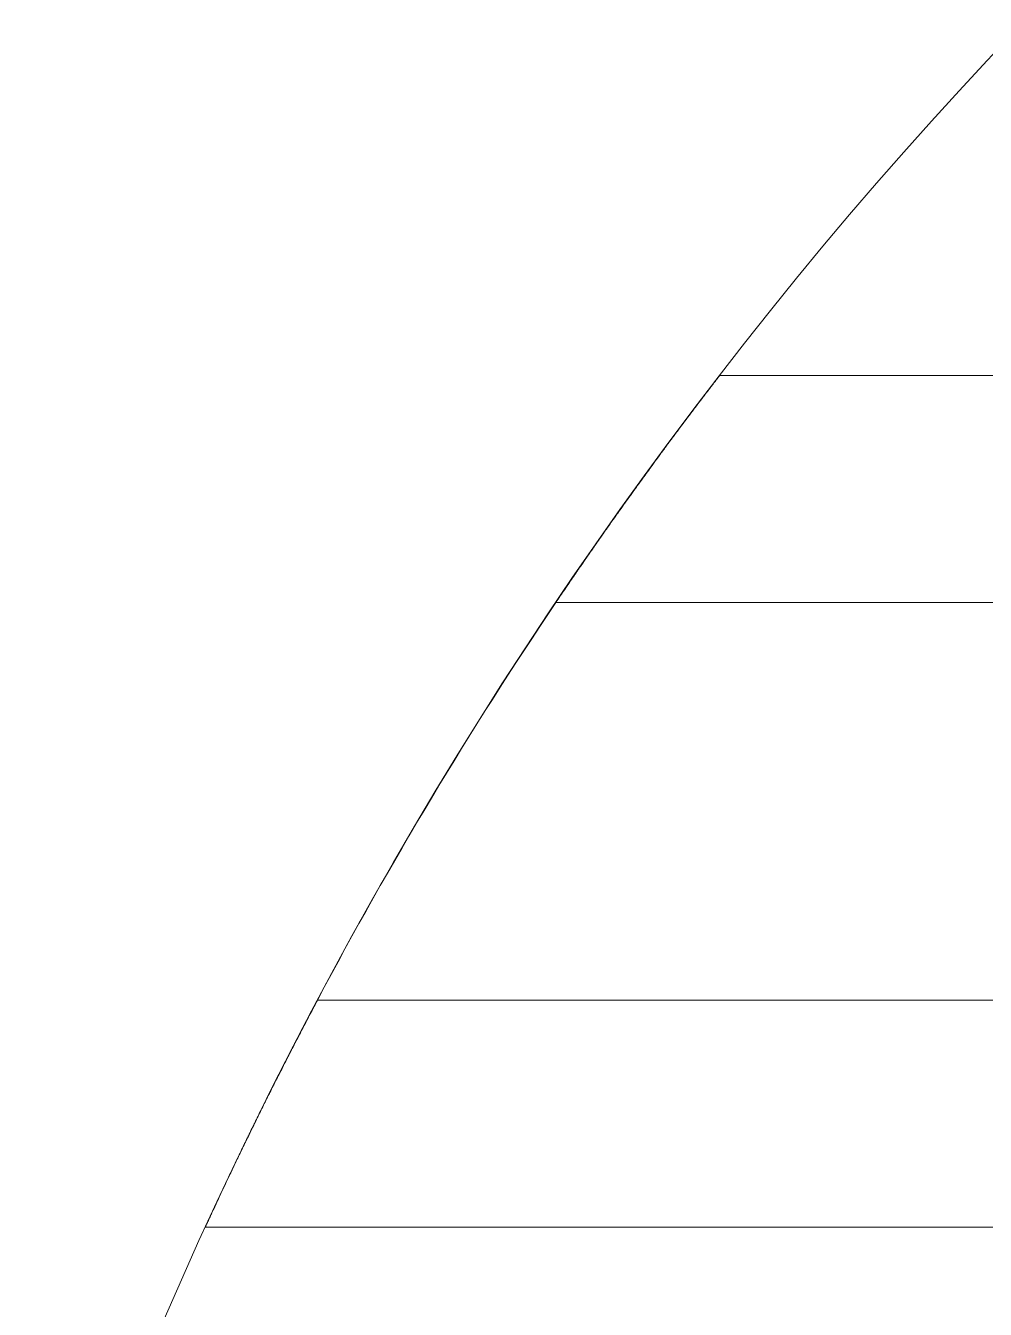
# Model space of a CAD drawing. Header units: millimetres. Extents: x 2680 to 2954, y 1171 to 1387.
# Drawn here: x 2905.86 to 2911.49, y 1288.74 to 1296.28 of the extents above; entities that cross this region are included whole.
import ezdxf

# ---------------------------------------------------------------- set-up
doc = ezdxf.new("R2010")
doc.units = ezdxf.units.MM

msp = doc.modelspace()

# ---------------------------------------------------------------- linework, layer by layer
at = {"color": 7, "linetype": 'Continuous', "lineweight": 15, "extrusion": (-0.253745, -3.38569e-15, 0.967271)}
for p, q in [((2909.9331, 1294.2249, 61.3669), (2915.9388, 1294.2249, 62.9423)), ((2908.9716, 1292.8916, 61.1146), (2914.9227, 1292.8916, 62.6758)), ((2907.573, 1290.5582, 60.7477), (2913.5501, 1290.5582, 62.3157)), ((2906.9145, 1289.2249, 60.575), (2912.9558, 1289.2249, 62.1598))]:
    msp.add_line(p, q, dxfattribs=at)
for start, end in [(108.92464, 251.07536), (108.92464, 251.07536), (235.1501, 241.28066), (235.1501, 241.28066), (235.1501, 241.28066), (235.1501, 241.28066), (235.1501, 241.28066), (235.1501, 241.28066), (235.1501, 241.28066), (235.1501, 241.28066), (235.1501, 241.28066), (235.1501, 241.28066), (235.1501, 241.28066), (235.1501, 241.28066), (235.1501, 241.28066), (235.1501, 241.28066)]:
    msp.add_arc((-1278.2249, 2850.3351, -679.0231), 25.6667, start, end, dxfattribs=at)
at = {"color": 7, "linetype": 'Continuous', "lineweight": 15}
for points, knots in [([(2909.9331, 1294.2249, 61.3669), (2909.9331, 1294.2249, 61.3669), (2909.933, 1294.2248, 61.3668), (2909.9306, 1294.2217, 61.3662), (2909.9229, 1294.2117, 61.3642), (2909.9105, 1294.1956, 61.3609), (2909.8937, 1294.1737, 61.3565), (2909.873, 1294.1467, 61.3511), (2909.8487, 1294.1149, 61.3447), (2909.8207, 1294.0782, 61.3374), (2909.7883, 1294.0353, 61.3289), (2909.7514, 1293.9864, 61.3192), (2909.7099, 1293.9311, 61.3083), (2909.6653, 1293.8713, 61.2966), (2909.615, 1293.8036, 61.2834), (2909.5594, 1293.7281, 61.2688), (2909.4979, 1293.6438, 61.2527), (2909.434, 1293.5555, 61.2359), (2909.3728, 1293.4701, 61.2199), (2909.3153, 1293.3893, 61.2048), (2909.262, 1293.3138, 61.1908), (2909.2079, 1293.2365, 61.1766), (2909.1531, 1293.1576, 61.1622), (2909.0977, 1293.0772, 61.1477), (2909.037, 1292.9885, 61.1318), (2908.9951, 1292.9264, 61.1208), (2908.9716, 1292.8916, 61.1146)], [0, 0, 0, 0, 0.006837, 0.044663, 0.082491, 0.121433, 0.160377, 0.198131, 0.235888, 0.274501, 0.313117, 0.355982, 0.398851, 0.44258, 0.486313, 0.537952, 0.589595, 0.642278, 0.694963, 0.736293, 0.777651, 0.818983, 0.861272, 0.903588, 0.945878, 1, 1, 1, 1]), ([(2908.9716, 1292.8916, 61.1146), (2908.989, 1292.9174, 61.1192), (2909.0239, 1292.9691, 61.1284), (2909.0766, 1293.0465, 61.1422), (2909.1296, 1293.1235, 61.1561), (2909.1851, 1293.2038, 61.1706), (2909.243, 1293.2867, 61.1858), (2909.3029, 1293.3719, 61.2016), (2909.3628, 1293.4561, 61.2173), (2909.4223, 1293.5392, 61.2329), (2909.4811, 1293.6206, 61.2483), (2909.5332, 1293.6922, 61.262), (2909.5789, 1293.7546, 61.274), (2909.6185, 1293.8083, 61.2843), (2909.6571, 1293.8603, 61.2945), (2909.6944, 1293.9104, 61.3042), (2909.7302, 1293.9582, 61.3136), (2909.766, 1294.0059, 61.323), (2909.8011, 1294.0523, 61.3322), (2909.831, 1294.0917, 61.3401), (2909.8546, 1294.1227, 61.3463), (2909.8731, 1294.1468, 61.3511), (2909.8915, 1294.1708, 61.3559), (2909.9084, 1294.1929, 61.3604), (2909.9209, 1294.2091, 61.3637), (2909.9283, 1294.2187, 61.3656), (2909.9323, 1294.2239, 61.3667), (2909.9328, 1294.2246, 61.3668), (2909.9331, 1294.2249, 61.3669)], [0, 0, 0, 0, 0.0401309, 0.0802623, 0.1207625, 0.1612629, 0.2076408, 0.2540545, 0.3004297, 0.3482689, 0.3961517, 0.4439847, 0.4791618, 0.5143586, 0.5495327, 0.58563, 0.621756, 0.6578481, 0.7007392, 0.7436268, 0.7729887, 0.8023749, 0.8317346, 0.8730798, 0.9144235, 0.9429397, 0.9714842, 1, 1, 1, 1]), ([(2909.9331, 1294.2249, 61.3669), (2909.9331, 1294.2249, 61.3669), (2909.933, 1294.2248, 61.3668), (2909.9306, 1294.2217, 61.3662), (2909.9229, 1294.2117, 61.3642), (2909.9105, 1294.1956, 61.3609), (2909.8937, 1294.1737, 61.3565), (2909.873, 1294.1467, 61.3511), (2909.8487, 1294.1149, 61.3447), (2909.8207, 1294.0782, 61.3374), (2909.7883, 1294.0353, 61.3289), (2909.7514, 1293.9864, 61.3192), (2909.7099, 1293.9311, 61.3083), (2909.6653, 1293.8713, 61.2966), (2909.615, 1293.8037, 61.2834), (2909.5594, 1293.7281, 61.2688), (2909.4979, 1293.6438, 61.2527), (2909.434, 1293.5555, 61.2359), (2909.3728, 1293.4701, 61.2199), (2909.3153, 1293.3893, 61.2048), (2909.262, 1293.3138, 61.1908), (2909.2079, 1293.2365, 61.1766), (2909.1531, 1293.1576, 61.1622), (2909.0977, 1293.0772, 61.1477), (2909.037, 1292.9885, 61.1318), (2908.9951, 1292.9264, 61.1208), (2908.9716, 1292.8916, 61.1146)], [0, 0, 0, 0, 0.006838, 0.044663, 0.082489, 0.121431, 0.160378, 0.198131, 0.235887, 0.274501, 0.313116, 0.355982, 0.398851, 0.442579, 0.486313, 0.537951, 0.589596, 0.642278, 0.694963, 0.736293, 0.777651, 0.818983, 0.861272, 0.903588, 0.945878, 1, 1, 1, 1]), ([(2908.9716, 1292.8916, 61.1146), (2908.989, 1292.9174, 61.1192), (2909.0239, 1292.9691, 61.1284), (2909.0766, 1293.0465, 61.1422), (2909.1296, 1293.1235, 61.1561), (2909.1851, 1293.2038, 61.1706), (2909.243, 1293.2867, 61.1858), (2909.3029, 1293.3719, 61.2016), (2909.3628, 1293.4561, 61.2173), (2909.4223, 1293.5392, 61.2329), (2909.4811, 1293.6206, 61.2483), (2909.5332, 1293.6922, 61.262), (2909.5789, 1293.7546, 61.274), (2909.6185, 1293.8083, 61.2843), (2909.6571, 1293.8603, 61.2945), (2909.6944, 1293.9104, 61.3042), (2909.7302, 1293.9582, 61.3136), (2909.766, 1294.0059, 61.323), (2909.8011, 1294.0523, 61.3322), (2909.831, 1294.0917, 61.3401), (2909.8546, 1294.1227, 61.3463), (2909.8731, 1294.1468, 61.3511), (2909.8915, 1294.1708, 61.3559), (2909.9084, 1294.1929, 61.3604), (2909.9209, 1294.2091, 61.3637), (2909.9283, 1294.2187, 61.3656), (2909.9323, 1294.2239, 61.3667), (2909.9328, 1294.2246, 61.3668), (2909.9331, 1294.2249, 61.3669)], [0, 0, 0, 0, 0.040131, 0.080262, 0.120762, 0.161263, 0.207641, 0.254055, 0.30043, 0.348269, 0.396152, 0.443985, 0.479162, 0.514359, 0.549533, 0.585631, 0.621756, 0.657848, 0.70074, 0.743627, 0.77299, 0.802376, 0.831735, 0.873081, 0.914423, 0.94294, 0.971484, 1, 1, 1, 1]), ([(2909.9331, 1294.2249, 61.3669), (2909.9331, 1294.2249, 61.3669), (2909.933, 1294.2248, 61.3668), (2909.9306, 1294.2217, 61.3662), (2909.9229, 1294.2117, 61.3642), (2909.9105, 1294.1956, 61.3609), (2909.8937, 1294.1737, 61.3565), (2909.873, 1294.1467, 61.3511), (2909.8487, 1294.1149, 61.3447), (2909.8207, 1294.0782, 61.3374), (2909.7883, 1294.0353, 61.3289), (2909.7514, 1293.9864, 61.3192), (2909.7099, 1293.9311, 61.3083), (2909.6653, 1293.8713, 61.2966), (2909.615, 1293.8036, 61.2834), (2909.5594, 1293.7281, 61.2688), (2909.4979, 1293.6438, 61.2527), (2909.434, 1293.5555, 61.2359), (2909.3728, 1293.4701, 61.2199), (2909.3153, 1293.3893, 61.2048), (2909.262, 1293.3138, 61.1908), (2909.2079, 1293.2365, 61.1766), (2909.1531, 1293.1576, 61.1622), (2909.0977, 1293.0772, 61.1477), (2909.037, 1292.9885, 61.1318), (2908.9951, 1292.9264, 61.1208), (2908.9716, 1292.8916, 61.1146)], [0, 0, 0, 0, 0.006837, 0.044663, 0.082491, 0.121433, 0.160377, 0.198131, 0.235888, 0.274501, 0.313116, 0.355982, 0.398851, 0.44258, 0.486313, 0.537952, 0.589595, 0.642278, 0.694962, 0.736293, 0.777651, 0.818983, 0.861272, 0.903588, 0.945878, 1, 1, 1, 1]), ([(2908.9716, 1292.8916, 61.1146), (2908.989, 1292.9174, 61.1192), (2909.0239, 1292.9691, 61.1284), (2909.0766, 1293.0465, 61.1422), (2909.1296, 1293.1235, 61.1561), (2909.1851, 1293.2038, 61.1706), (2909.243, 1293.2867, 61.1858), (2909.3029, 1293.3719, 61.2016), (2909.3628, 1293.4561, 61.2173), (2909.4223, 1293.5392, 61.2329), (2909.4811, 1293.6206, 61.2483), (2909.5332, 1293.6922, 61.262), (2909.5789, 1293.7546, 61.274), (2909.6185, 1293.8083, 61.2843), (2909.6571, 1293.8603, 61.2945), (2909.6944, 1293.9104, 61.3042), (2909.7302, 1293.9582, 61.3136), (2909.766, 1294.0059, 61.323), (2909.8011, 1294.0523, 61.3322), (2909.831, 1294.0917, 61.3401), (2909.8546, 1294.1227, 61.3463), (2909.8731, 1294.1468, 61.3511), (2909.8915, 1294.1708, 61.3559), (2909.9084, 1294.1929, 61.3604), (2909.9209, 1294.2091, 61.3637), (2909.9283, 1294.2187, 61.3656), (2909.9323, 1294.2239, 61.3667), (2909.9328, 1294.2246, 61.3668), (2909.9331, 1294.2249, 61.3669)], [0, 0, 0, 0, 0.040131, 0.080262, 0.120762, 0.161263, 0.207641, 0.254055, 0.30043, 0.348269, 0.396152, 0.443985, 0.479162, 0.514359, 0.549533, 0.585631, 0.621756, 0.657848, 0.70074, 0.743627, 0.77299, 0.802376, 0.831735, 0.873081, 0.914423, 0.94294, 0.971484, 1, 1, 1, 1]), ([(2908.9716, 1292.8916, 61.1146), (2908.989, 1292.9174, 61.1192), (2909.0239, 1292.9691, 61.1284), (2909.0766, 1293.0465, 61.1422), (2909.1296, 1293.1235, 61.1561), (2909.1851, 1293.2038, 61.1706), (2909.243, 1293.2867, 61.1858), (2909.3029, 1293.3719, 61.2016), (2909.3628, 1293.4561, 61.2173), (2909.4223, 1293.5392, 61.2329), (2909.4811, 1293.6206, 61.2483), (2909.5332, 1293.6922, 61.262), (2909.5789, 1293.7546, 61.274), (2909.6185, 1293.8083, 61.2843), (2909.6571, 1293.8603, 61.2945), (2909.6944, 1293.9104, 61.3042), (2909.7302, 1293.9582, 61.3136), (2909.766, 1294.0059, 61.323), (2909.8011, 1294.0523, 61.3322), (2909.831, 1294.0917, 61.3401), (2909.8546, 1294.1227, 61.3463), (2909.8731, 1294.1468, 61.3511), (2909.8915, 1294.1708, 61.3559), (2909.9084, 1294.1929, 61.3604), (2909.9209, 1294.2091, 61.3637), (2909.9283, 1294.2187, 61.3656), (2909.9323, 1294.2239, 61.3667), (2909.9328, 1294.2246, 61.3668), (2909.9331, 1294.2249, 61.3669)], [0, 0, 0, 0, 0.040131, 0.080262, 0.120763, 0.161263, 0.207641, 0.254055, 0.30043, 0.348269, 0.396152, 0.443985, 0.479162, 0.514359, 0.549533, 0.585631, 0.621756, 0.657849, 0.70074, 0.743627, 0.77299, 0.802375, 0.831735, 0.873081, 0.914423, 0.94294, 0.971485, 1, 1, 1, 1]), ([(2909.9331, 1294.2249, 61.3669), (2909.9331, 1294.2249, 61.3669), (2909.933, 1294.2248, 61.3668), (2909.9306, 1294.2217, 61.3662), (2909.9229, 1294.2117, 61.3642), (2909.9105, 1294.1956, 61.3609), (2909.8937, 1294.1737, 61.3565), (2909.873, 1294.1467, 61.3511), (2909.8487, 1294.1149, 61.3447), (2909.8207, 1294.0782, 61.3374), (2909.7883, 1294.0353, 61.3289), (2909.7514, 1293.9864, 61.3192), (2909.7099, 1293.9311, 61.3083), (2909.6653, 1293.8713, 61.2966), (2909.615, 1293.8036, 61.2834), (2909.5594, 1293.7281, 61.2688), (2909.4979, 1293.6438, 61.2527), (2909.434, 1293.5555, 61.2359), (2909.3728, 1293.4701, 61.2199), (2909.3153, 1293.3893, 61.2048), (2909.262, 1293.3138, 61.1908), (2909.2079, 1293.2365, 61.1766), (2909.1531, 1293.1576, 61.1622), (2909.0977, 1293.0772, 61.1477), (2909.037, 1292.9885, 61.1318), (2908.9951, 1292.9264, 61.1208), (2908.9716, 1292.8916, 61.1146)], [0, 0, 0, 0, 0.006838, 0.044664, 0.082491, 0.121433, 0.160378, 0.198132, 0.235888, 0.274502, 0.313117, 0.355982, 0.398851, 0.44258, 0.486313, 0.537952, 0.589595, 0.642278, 0.694962, 0.736293, 0.777651, 0.818983, 0.861272, 0.903588, 0.945878, 1, 1, 1, 1]), ([(2909.9331, 1294.2249, 61.3669), (2909.9331, 1294.2249, 61.3669), (2909.933, 1294.2248, 61.3668), (2909.9306, 1294.2217, 61.3662), (2909.9229, 1294.2117, 61.3642), (2909.9105, 1294.1956, 61.3609), (2909.8937, 1294.1737, 61.3565), (2909.873, 1294.1467, 61.3511), (2909.8487, 1294.1149, 61.3447), (2909.8207, 1294.0782, 61.3374), (2909.7883, 1294.0353, 61.3289), (2909.7514, 1293.9864, 61.3192), (2909.7099, 1293.9311, 61.3083), (2909.6653, 1293.8713, 61.2966), (2909.615, 1293.8036, 61.2834), (2909.5594, 1293.7281, 61.2688), (2909.4979, 1293.6438, 61.2527), (2909.434, 1293.5555, 61.2359), (2909.3728, 1293.4701, 61.2199), (2909.3153, 1293.3893, 61.2048), (2909.262, 1293.3138, 61.1908), (2909.2079, 1293.2365, 61.1766), (2909.1531, 1293.1576, 61.1622), (2909.0977, 1293.0772, 61.1477), (2909.037, 1292.9885, 61.1318), (2908.9951, 1292.9264, 61.1208), (2908.9716, 1292.8916, 61.1146)], [0, 0, 0, 0, 0.006837, 0.044663, 0.082491, 0.121433, 0.160377, 0.198131, 0.235888, 0.274501, 0.313116, 0.355982, 0.398851, 0.44258, 0.486313, 0.537952, 0.589595, 0.642278, 0.694962, 0.736293, 0.777651, 0.818983, 0.861272, 0.903588, 0.945878, 1, 1, 1, 1]), ([(2908.9716, 1292.8916, 61.1146), (2908.989, 1292.9174, 61.1192), (2909.0239, 1292.9691, 61.1284), (2909.0766, 1293.0465, 61.1422), (2909.1296, 1293.1235, 61.1561), (2909.1851, 1293.2038, 61.1706), (2909.243, 1293.2867, 61.1858), (2909.3029, 1293.3719, 61.2016), (2909.3628, 1293.4561, 61.2173), (2909.4223, 1293.5392, 61.2329), (2909.4811, 1293.6206, 61.2483), (2909.5332, 1293.6922, 61.262), (2909.5789, 1293.7546, 61.274), (2909.6185, 1293.8083, 61.2843), (2909.6571, 1293.8603, 61.2945), (2909.6944, 1293.9104, 61.3042), (2909.7302, 1293.9582, 61.3136), (2909.766, 1294.0059, 61.323), (2909.8011, 1294.0523, 61.3322), (2909.831, 1294.0917, 61.3401), (2909.8546, 1294.1227, 61.3463), (2909.8731, 1294.1468, 61.3511), (2909.8915, 1294.1708, 61.3559), (2909.9084, 1294.1929, 61.3604), (2909.9209, 1294.2091, 61.3637), (2909.9283, 1294.2187, 61.3656), (2909.9323, 1294.2239, 61.3667), (2909.9328, 1294.2246, 61.3668), (2909.9331, 1294.2249, 61.3669)], [0, 0, 0, 0, 0.040131, 0.080262, 0.120762, 0.161263, 0.207641, 0.254055, 0.30043, 0.348269, 0.396152, 0.443985, 0.479162, 0.514359, 0.549533, 0.585631, 0.621756, 0.657848, 0.70074, 0.743627, 0.77299, 0.802376, 0.831735, 0.873081, 0.914423, 0.94294, 0.971484, 1, 1, 1, 1]), ([(2908.9716, 1292.8916, 61.1146), (2908.989, 1292.9174, 61.1192), (2909.0239, 1292.9691, 61.1284), (2909.0766, 1293.0465, 61.1422), (2909.1296, 1293.1235, 61.1561), (2909.1851, 1293.2038, 61.1706), (2909.243, 1293.2867, 61.1858), (2909.3029, 1293.3719, 61.2016), (2909.3628, 1293.4561, 61.2173), (2909.4223, 1293.5392, 61.2329), (2909.4811, 1293.6206, 61.2483), (2909.5332, 1293.6922, 61.262), (2909.5789, 1293.7546, 61.274), (2909.6185, 1293.8083, 61.2843), (2909.6571, 1293.8603, 61.2945), (2909.6944, 1293.9104, 61.3042), (2909.7302, 1293.9582, 61.3136), (2909.766, 1294.0059, 61.323), (2909.8011, 1294.0523, 61.3322), (2909.831, 1294.0917, 61.3401), (2909.8546, 1294.1227, 61.3463), (2909.8731, 1294.1468, 61.3511), (2909.8915, 1294.1708, 61.3559), (2909.9084, 1294.1929, 61.3604), (2909.9209, 1294.2091, 61.3637), (2909.9283, 1294.2187, 61.3656), (2909.9323, 1294.2239, 61.3667), (2909.9328, 1294.2246, 61.3668), (2909.9331, 1294.2249, 61.3669)], [0, 0, 0, 0, 0.0401309, 0.0802624, 0.1207628, 0.1612632, 0.2076412, 0.2540549, 0.3004302, 0.3482694, 0.3961523, 0.4439853, 0.4791624, 0.5143593, 0.5495326, 0.5856317, 0.6217568, 0.657849, 0.7007402, 0.7436267, 0.7729897, 0.8023772, 0.8317345, 0.873081, 0.9144234, 0.9429396, 0.9714856, 1, 1, 1, 1]), ([(2909.9331, 1294.2249, 61.3669), (2909.9331, 1294.2249, 61.3669), (2909.933, 1294.2248, 61.3668), (2909.9306, 1294.2217, 61.3662), (2909.9229, 1294.2117, 61.3642), (2909.9105, 1294.1956, 61.3609), (2909.8937, 1294.1737, 61.3565), (2909.873, 1294.1467, 61.3511), (2909.8487, 1294.1149, 61.3447), (2909.8207, 1294.0782, 61.3374), (2909.7883, 1294.0353, 61.3289), (2909.7514, 1293.9864, 61.3192), (2909.7099, 1293.9311, 61.3083), (2909.6653, 1293.8713, 61.2966), (2909.615, 1293.8036, 61.2834), (2909.5594, 1293.7281, 61.2688), (2909.4979, 1293.6438, 61.2527), (2909.434, 1293.5555, 61.2359), (2909.3728, 1293.4701, 61.2199), (2909.3153, 1293.3893, 61.2048), (2909.262, 1293.3138, 61.1908), (2909.2079, 1293.2365, 61.1766), (2909.1531, 1293.1576, 61.1622), (2909.0977, 1293.0772, 61.1477), (2909.037, 1292.9885, 61.1318), (2908.9951, 1292.9264, 61.1208), (2908.9716, 1292.8916, 61.1146)], [0, 0, 0, 0, 0.006837, 0.044663, 0.082491, 0.121433, 0.160377, 0.198131, 0.235888, 0.274501, 0.313116, 0.355982, 0.398851, 0.44258, 0.486313, 0.537952, 0.589595, 0.642278, 0.694962, 0.736293, 0.777651, 0.818983, 0.861272, 0.903588, 0.945878, 1, 1, 1, 1]), ([(2909.9331, 1294.2249, 61.3669), (2909.9331, 1294.2249, 61.3669), (2909.933, 1294.2248, 61.3668), (2909.9306, 1294.2217, 61.3662), (2909.9229, 1294.2117, 61.3642), (2909.9105, 1294.1956, 61.3609), (2909.8937, 1294.1737, 61.3565), (2909.873, 1294.1467, 61.3511), (2909.8487, 1294.1149, 61.3447), (2909.8207, 1294.0782, 61.3374), (2909.7883, 1294.0353, 61.3289), (2909.7514, 1293.9864, 61.3192), (2909.7099, 1293.9311, 61.3083), (2909.6653, 1293.8713, 61.2966), (2909.615, 1293.8036, 61.2834), (2909.5594, 1293.7281, 61.2688), (2909.4979, 1293.6438, 61.2527), (2909.434, 1293.5555, 61.2359), (2909.3728, 1293.4701, 61.2199), (2909.3153, 1293.3893, 61.2048), (2909.262, 1293.3138, 61.1908), (2909.2079, 1293.2365, 61.1766), (2909.1531, 1293.1576, 61.1622), (2909.0977, 1293.0772, 61.1477), (2909.037, 1292.9885, 61.1318), (2908.9951, 1292.9264, 61.1208), (2908.9716, 1292.8916, 61.1146)], [0, 0, 0, 0, 0.0068374, 0.0446636, 0.0824907, 0.1214327, 0.1603772, 0.1981314, 0.2358882, 0.2745014, 0.3131169, 0.3559823, 0.3988512, 0.4425805, 0.4863131, 0.537952, 0.5895955, 0.6422779, 0.6949625, 0.7362931, 0.7776509, 0.8189834, 0.8612725, 0.9035884, 0.9458777, 1, 1, 1, 1]), ([(2908.9716, 1292.8916, 61.1146), (2908.989, 1292.9174, 61.1192), (2909.0239, 1292.9691, 61.1284), (2909.0766, 1293.0465, 61.1422), (2909.1296, 1293.1235, 61.1561), (2909.1851, 1293.2038, 61.1706), (2909.243, 1293.2867, 61.1858), (2909.3029, 1293.3719, 61.2016), (2909.3628, 1293.4561, 61.2173), (2909.4223, 1293.5392, 61.2329), (2909.4811, 1293.6206, 61.2483), (2909.5332, 1293.6922, 61.262), (2909.5789, 1293.7546, 61.274), (2909.6185, 1293.8083, 61.2843), (2909.6571, 1293.8603, 61.2945), (2909.6944, 1293.9104, 61.3042), (2909.7302, 1293.9582, 61.3136), (2909.766, 1294.0059, 61.323), (2909.8011, 1294.0523, 61.3322), (2909.831, 1294.0917, 61.3401), (2909.8546, 1294.1227, 61.3463), (2909.8731, 1294.1468, 61.3511), (2909.8915, 1294.1708, 61.3559), (2909.9084, 1294.1929, 61.3604), (2909.9209, 1294.2091, 61.3637), (2909.9283, 1294.2187, 61.3656), (2909.9323, 1294.2239, 61.3667), (2909.9328, 1294.2246, 61.3668), (2909.9331, 1294.2249, 61.3669)], [0, 0, 0, 0, 0.040131, 0.080262, 0.120763, 0.161263, 0.207641, 0.254055, 0.30043, 0.348269, 0.396152, 0.443985, 0.479162, 0.514359, 0.549533, 0.585631, 0.621756, 0.657848, 0.70074, 0.743627, 0.77299, 0.802376, 0.831735, 0.873081, 0.914423, 0.94294, 0.971485, 1, 1, 1, 1]), ([(2907.573, 1290.5582, 60.7477), (2907.5588, 1290.5314, 60.744), (2907.5303, 1290.4775, 60.7365), (2907.4882, 1290.3969, 60.7255), (2907.4461, 1290.3158, 60.7144), (2907.4043, 1290.2345, 60.7035), (2907.3629, 1290.1533, 60.6926), (2907.3228, 1290.0741, 60.6821), (2907.2841, 1289.9969, 60.672), (2907.247, 1289.9221, 60.6622), (2907.2106, 1289.8485, 60.6527), (2907.1754, 1289.7765, 60.6434), (2907.1414, 1289.7064, 60.6345), (2907.1105, 1289.6423, 60.6264), (2907.0825, 1289.5839, 60.6191), (2907.0574, 1289.5312, 60.6125), (2907.0337, 1289.4811, 60.6063), (2907.0117, 1289.4343, 60.6005), (2906.9914, 1289.391, 60.5952), (2906.9742, 1289.3541, 60.5907), (2906.9598, 1289.323, 60.5869), (2906.9478, 1289.2972, 60.5837), (2906.9375, 1289.2748, 60.581), (2906.9289, 1289.2563, 60.5788), (2906.9222, 1289.2417, 60.577), (2906.9177, 1289.2319, 60.5758), (2906.915, 1289.226, 60.5751), (2906.9147, 1289.2253, 60.575), (2906.9145, 1289.2249, 60.575)], [0, 0, 0, 0, 0.0412789, 0.0825872, 0.1238644, 0.1663029, 0.2087751, 0.2512109, 0.2925218, 0.3338667, 0.375175, 0.4179218, 0.4607122, 0.5034547, 0.5411027, 0.5787836, 0.6164276, 0.6554687, 0.694551, 0.7335879, 0.7669507, 0.8003428, 0.8337043, 0.868214, 0.9027585, 0.9372678, 0.9685812, 1, 1, 1, 1]), ([(2906.9145, 1289.2249, 60.575), (2906.9147, 1289.2253, 60.575), (2906.915, 1289.2259, 60.5751), (2906.9175, 1289.2315, 60.5758), (2906.9216, 1289.2404, 60.5769), (2906.9282, 1289.2548, 60.5786), (2906.9383, 1289.2765, 60.5812), (2906.9528, 1289.3081, 60.585), (2906.9708, 1289.3468, 60.5898), (2906.9922, 1289.3927, 60.5954), (2907.0167, 1289.4451, 60.6018), (2907.0445, 1289.5039, 60.6091), (2907.0753, 1289.5687, 60.6172), (2907.1096, 1289.6404, 60.6262), (2907.1471, 1289.7182, 60.636), (2907.188, 1289.8024, 60.6467), (2907.2316, 1289.8911, 60.6582), (2907.2733, 1289.9752, 60.6691), (2907.312, 1290.0525, 60.6793), (2907.347, 1290.122, 60.6885), (2907.3832, 1290.1931, 60.6979), (2907.4203, 1290.2656, 60.7077), (2907.4582, 1290.3393, 60.7176), (2907.4964, 1290.4127, 60.7277), (2907.5347, 1290.4858, 60.7377), (2907.5602, 1290.5341, 60.7444), (2907.573, 1290.5582, 60.7477)], [0, 0, 0, 0, 0.030901, 0.061802, 0.093112, 0.124422, 0.169512, 0.214603, 0.26092, 0.307239, 0.353927, 0.400616, 0.448471, 0.496329, 0.546744, 0.597161, 0.648779, 0.7004, 0.737522, 0.77467, 0.811793, 0.849806, 0.887844, 0.925859, 0.962886, 1, 1, 1, 1]), ([(2906.9145, 1289.2249, 60.575), (2906.9147, 1289.2253, 60.575), (2906.915, 1289.2259, 60.5751), (2906.9175, 1289.2315, 60.5758), (2906.9216, 1289.2404, 60.5769), (2906.9282, 1289.2548, 60.5786), (2906.9383, 1289.2765, 60.5812), (2906.9528, 1289.3081, 60.585), (2906.9708, 1289.3468, 60.5898), (2906.9922, 1289.3927, 60.5954), (2907.0167, 1289.4451, 60.6018), (2907.0445, 1289.5039, 60.6091), (2907.0753, 1289.5687, 60.6172), (2907.1096, 1289.6404, 60.6262), (2907.1471, 1289.7182, 60.636), (2907.188, 1289.8024, 60.6467), (2907.2316, 1289.8911, 60.6582), (2907.2733, 1289.9752, 60.6691), (2907.312, 1290.0525, 60.6793), (2907.347, 1290.122, 60.6885), (2907.3832, 1290.1931, 60.6979), (2907.4203, 1290.2656, 60.7077), (2907.4582, 1290.3393, 60.7176), (2907.4964, 1290.4127, 60.7277), (2907.5347, 1290.4858, 60.7377), (2907.5602, 1290.5341, 60.7444), (2907.573, 1290.5582, 60.7477)], [0, 0, 0, 0, 0.030901, 0.0618, 0.093111, 0.124421, 0.169512, 0.214603, 0.26092, 0.307238, 0.353926, 0.400616, 0.448471, 0.49633, 0.546743, 0.597161, 0.648779, 0.7004, 0.737522, 0.774669, 0.811793, 0.849806, 0.887844, 0.925859, 0.962886, 1, 1, 1, 1]), ([(2907.573, 1290.5582, 60.7477), (2907.5588, 1290.5314, 60.744), (2907.5303, 1290.4775, 60.7365), (2907.4882, 1290.3969, 60.7255), (2907.4461, 1290.3158, 60.7144), (2907.4043, 1290.2345, 60.7035), (2907.3629, 1290.1533, 60.6926), (2907.3228, 1290.0741, 60.6821), (2907.2841, 1289.9969, 60.672), (2907.247, 1289.9221, 60.6622), (2907.2106, 1289.8485, 60.6527), (2907.1754, 1289.7765, 60.6434), (2907.1414, 1289.7064, 60.6345), (2907.1105, 1289.6423, 60.6264), (2907.0825, 1289.5839, 60.6191), (2907.0574, 1289.5312, 60.6125), (2907.0337, 1289.4811, 60.6063), (2907.0117, 1289.4343, 60.6005), (2906.9914, 1289.391, 60.5952), (2906.9742, 1289.3541, 60.5907), (2906.9598, 1289.323, 60.5869), (2906.9478, 1289.2972, 60.5837), (2906.9375, 1289.2748, 60.581), (2906.9289, 1289.2563, 60.5788), (2906.9222, 1289.2417, 60.577), (2906.9177, 1289.2319, 60.5758), (2906.915, 1289.226, 60.5751), (2906.9147, 1289.2253, 60.575), (2906.9145, 1289.2249, 60.575)], [0, 0, 0, 0, 0.041279, 0.082587, 0.123864, 0.166303, 0.208775, 0.251211, 0.292522, 0.333867, 0.375175, 0.417922, 0.460712, 0.503455, 0.541103, 0.578783, 0.616427, 0.655467, 0.69455, 0.733587, 0.766951, 0.800342, 0.833706, 0.868214, 0.90276, 0.937267, 0.968582, 1, 1, 1, 1]), ([(2907.573, 1290.5582, 60.7477), (2907.5588, 1290.5314, 60.744), (2907.5303, 1290.4775, 60.7365), (2907.4882, 1290.3969, 60.7255), (2907.4461, 1290.3158, 60.7144), (2907.4043, 1290.2345, 60.7035), (2907.3629, 1290.1533, 60.6926), (2907.3228, 1290.0741, 60.6821), (2907.2841, 1289.9969, 60.672), (2907.247, 1289.9221, 60.6622), (2907.2106, 1289.8485, 60.6527), (2907.1754, 1289.7765, 60.6434), (2907.1414, 1289.7064, 60.6345), (2907.1105, 1289.6423, 60.6264), (2907.0825, 1289.5839, 60.6191), (2907.0574, 1289.5312, 60.6125), (2907.0337, 1289.4811, 60.6063), (2907.0117, 1289.4343, 60.6005), (2906.9914, 1289.391, 60.5952), (2906.9742, 1289.3541, 60.5907), (2906.9598, 1289.323, 60.5869), (2906.9478, 1289.2972, 60.5837), (2906.9375, 1289.2748, 60.581), (2906.9289, 1289.2563, 60.5788), (2906.9222, 1289.2417, 60.577), (2906.9177, 1289.2319, 60.5758), (2906.915, 1289.226, 60.5751), (2906.9147, 1289.2253, 60.575), (2906.9145, 1289.2249, 60.575)], [0, 0, 0, 0, 0.041279, 0.082587, 0.123864, 0.166303, 0.208775, 0.251211, 0.292522, 0.333867, 0.375175, 0.417922, 0.460713, 0.503455, 0.541103, 0.578784, 0.616428, 0.655469, 0.694552, 0.733588, 0.766951, 0.800343, 0.833704, 0.868214, 0.902758, 0.937268, 0.968582, 1, 1, 1, 1]), ([(2906.9145, 1289.2249, 60.575), (2906.9147, 1289.2253, 60.575), (2906.915, 1289.2259, 60.5751), (2906.9175, 1289.2315, 60.5758), (2906.9216, 1289.2404, 60.5769), (2906.9282, 1289.2548, 60.5786), (2906.9383, 1289.2765, 60.5812), (2906.9528, 1289.3081, 60.585), (2906.9708, 1289.3468, 60.5898), (2906.9922, 1289.3927, 60.5954), (2907.0167, 1289.4451, 60.6018), (2907.0445, 1289.5039, 60.6091), (2907.0753, 1289.5687, 60.6172), (2907.1096, 1289.6404, 60.6262), (2907.1471, 1289.7182, 60.636), (2907.188, 1289.8024, 60.6467), (2907.2316, 1289.8911, 60.6582), (2907.2733, 1289.9752, 60.6691), (2907.312, 1290.0525, 60.6793), (2907.347, 1290.122, 60.6885), (2907.3832, 1290.1931, 60.6979), (2907.4203, 1290.2656, 60.7077), (2907.4582, 1290.3393, 60.7176), (2907.4964, 1290.4127, 60.7277), (2907.5347, 1290.4858, 60.7377), (2907.5602, 1290.5341, 60.7444), (2907.573, 1290.5582, 60.7477)], [0, 0, 0, 0, 0.030901, 0.0618, 0.093111, 0.124421, 0.169512, 0.214603, 0.26092, 0.307238, 0.353926, 0.400616, 0.448471, 0.49633, 0.546743, 0.597161, 0.648779, 0.7004, 0.737522, 0.774669, 0.811793, 0.849806, 0.887844, 0.925859, 0.962886, 1, 1, 1, 1]), ([(2907.573, 1290.5582, 60.7477), (2907.5588, 1290.5314, 60.744), (2907.5303, 1290.4775, 60.7365), (2907.4882, 1290.3969, 60.7255), (2907.4461, 1290.3158, 60.7144), (2907.4043, 1290.2345, 60.7035), (2907.3629, 1290.1533, 60.6926), (2907.3228, 1290.0741, 60.6821), (2907.2841, 1289.9969, 60.672), (2907.247, 1289.9221, 60.6622), (2907.2106, 1289.8485, 60.6527), (2907.1754, 1289.7765, 60.6434), (2907.1414, 1289.7064, 60.6345), (2907.1105, 1289.6423, 60.6264), (2907.0825, 1289.5839, 60.6191), (2907.0574, 1289.5312, 60.6125), (2907.0337, 1289.4811, 60.6063), (2907.0117, 1289.4343, 60.6005), (2906.9914, 1289.391, 60.5952), (2906.9742, 1289.3541, 60.5907), (2906.9598, 1289.323, 60.5869), (2906.9478, 1289.2972, 60.5837), (2906.9375, 1289.2748, 60.581), (2906.9289, 1289.2563, 60.5788), (2906.9222, 1289.2417, 60.577), (2906.9177, 1289.2319, 60.5758), (2906.915, 1289.226, 60.5751), (2906.9147, 1289.2253, 60.575), (2906.9145, 1289.2249, 60.575)], [0, 0, 0, 0, 0.041279, 0.082587, 0.123864, 0.166303, 0.208775, 0.251211, 0.292522, 0.333867, 0.375175, 0.417922, 0.460712, 0.503455, 0.541102, 0.578783, 0.616428, 0.655468, 0.69455, 0.733588, 0.766951, 0.800342, 0.833704, 0.868214, 0.902758, 0.937267, 0.968581, 1, 1, 1, 1]), ([(2907.573, 1290.5582, 60.7477), (2907.5588, 1290.5314, 60.744), (2907.5303, 1290.4775, 60.7365), (2907.4882, 1290.3969, 60.7255), (2907.4461, 1290.3158, 60.7144), (2907.4043, 1290.2345, 60.7035), (2907.3629, 1290.1533, 60.6926), (2907.3228, 1290.0741, 60.6821), (2907.2841, 1289.9969, 60.672), (2907.247, 1289.9221, 60.6622), (2907.2106, 1289.8485, 60.6527), (2907.1754, 1289.7765, 60.6434), (2907.1414, 1289.7064, 60.6345), (2907.1105, 1289.6423, 60.6264), (2907.0825, 1289.5839, 60.6191), (2907.0574, 1289.5312, 60.6125), (2907.0337, 1289.4811, 60.6063), (2907.0117, 1289.4343, 60.6005), (2906.9914, 1289.391, 60.5952), (2906.9742, 1289.3541, 60.5907), (2906.9598, 1289.323, 60.5869), (2906.9478, 1289.2972, 60.5837), (2906.9375, 1289.2748, 60.581), (2906.9289, 1289.2563, 60.5788), (2906.9222, 1289.2417, 60.577), (2906.9177, 1289.2319, 60.5758), (2906.915, 1289.226, 60.5751), (2906.9147, 1289.2253, 60.575), (2906.9145, 1289.2249, 60.575)], [0, 0, 0, 0, 0.041279, 0.082587, 0.123864, 0.166303, 0.208775, 0.251211, 0.292522, 0.333867, 0.375175, 0.417922, 0.460713, 0.503455, 0.541103, 0.578784, 0.616428, 0.655469, 0.694552, 0.733588, 0.766951, 0.800343, 0.833704, 0.868214, 0.902758, 0.937268, 0.968582, 1, 1, 1, 1]), ([(2906.9145, 1289.2249, 60.575), (2906.9147, 1289.2253, 60.575), (2906.915, 1289.2259, 60.5751), (2906.9175, 1289.2315, 60.5758), (2906.9216, 1289.2404, 60.5769), (2906.9282, 1289.2548, 60.5786), (2906.9383, 1289.2765, 60.5812), (2906.9528, 1289.3081, 60.585), (2906.9708, 1289.3468, 60.5898), (2906.9922, 1289.3927, 60.5954), (2907.0167, 1289.4451, 60.6018), (2907.0445, 1289.5039, 60.6091), (2907.0753, 1289.5687, 60.6172), (2907.1096, 1289.6404, 60.6262), (2907.1471, 1289.7182, 60.636), (2907.188, 1289.8024, 60.6467), (2907.2316, 1289.8911, 60.6582), (2907.2733, 1289.9752, 60.6691), (2907.312, 1290.0525, 60.6793), (2907.347, 1290.122, 60.6885), (2907.3832, 1290.1931, 60.6979), (2907.4203, 1290.2656, 60.7077), (2907.4582, 1290.3393, 60.7176), (2907.4964, 1290.4127, 60.7277), (2907.5347, 1290.4858, 60.7377), (2907.5602, 1290.5341, 60.7444), (2907.573, 1290.5582, 60.7477)], [0, 0, 0, 0, 0.030901, 0.0618, 0.093111, 0.124421, 0.169512, 0.214603, 0.26092, 0.307238, 0.353926, 0.400616, 0.448471, 0.49633, 0.546743, 0.597161, 0.648779, 0.7004, 0.737522, 0.774669, 0.811793, 0.849806, 0.887844, 0.925859, 0.962886, 1, 1, 1, 1]), ([(2907.573, 1290.5582, 60.7477), (2907.5588, 1290.5314, 60.744), (2907.5303, 1290.4775, 60.7365), (2907.4882, 1290.3969, 60.7255), (2907.4461, 1290.3158, 60.7144), (2907.4043, 1290.2345, 60.7035), (2907.3629, 1290.1533, 60.6926), (2907.3228, 1290.0741, 60.6821), (2907.2841, 1289.9969, 60.672), (2907.247, 1289.9221, 60.6622), (2907.2106, 1289.8485, 60.6527), (2907.1754, 1289.7765, 60.6434), (2907.1414, 1289.7064, 60.6345), (2907.1105, 1289.6423, 60.6264), (2907.0825, 1289.5839, 60.6191), (2907.0574, 1289.5312, 60.6125), (2907.0337, 1289.4811, 60.6063), (2907.0117, 1289.4343, 60.6005), (2906.9914, 1289.391, 60.5952), (2906.9742, 1289.3541, 60.5907), (2906.9598, 1289.323, 60.5869), (2906.9478, 1289.2972, 60.5837), (2906.9375, 1289.2748, 60.581), (2906.9289, 1289.2563, 60.5788), (2906.9222, 1289.2417, 60.577), (2906.9177, 1289.2319, 60.5758), (2906.915, 1289.226, 60.5751), (2906.9147, 1289.2253, 60.575), (2906.9145, 1289.2249, 60.575)], [0, 0, 0, 0, 0.041279, 0.082587, 0.123864, 0.166303, 0.208775, 0.251211, 0.292522, 0.333867, 0.375175, 0.417922, 0.460713, 0.503455, 0.541103, 0.578784, 0.616428, 0.655469, 0.694552, 0.733588, 0.766951, 0.800343, 0.833704, 0.868214, 0.902758, 0.937268, 0.968582, 1, 1, 1, 1]), ([(2906.9145, 1289.2249, 60.575), (2906.9147, 1289.2253, 60.575), (2906.915, 1289.2259, 60.5751), (2906.9175, 1289.2315, 60.5758), (2906.9216, 1289.2404, 60.5769), (2906.9282, 1289.2548, 60.5786), (2906.9383, 1289.2765, 60.5812), (2906.9528, 1289.3081, 60.585), (2906.9708, 1289.3468, 60.5898), (2906.9922, 1289.3927, 60.5954), (2907.0167, 1289.4451, 60.6018), (2907.0445, 1289.5039, 60.6091), (2907.0753, 1289.5687, 60.6172), (2907.1096, 1289.6404, 60.6262), (2907.1471, 1289.7182, 60.636), (2907.188, 1289.8024, 60.6467), (2907.2316, 1289.8911, 60.6582), (2907.2733, 1289.9752, 60.6691), (2907.312, 1290.0525, 60.6793), (2907.347, 1290.122, 60.6885), (2907.3832, 1290.1931, 60.6979), (2907.4203, 1290.2656, 60.7077), (2907.4582, 1290.3393, 60.7176), (2907.4964, 1290.4127, 60.7277), (2907.5347, 1290.4858, 60.7377), (2907.5602, 1290.5341, 60.7444), (2907.573, 1290.5582, 60.7477)], [0, 0, 0, 0, 0.030899, 0.061799, 0.093111, 0.124421, 0.169511, 0.214602, 0.260919, 0.307238, 0.353924, 0.400616, 0.44847, 0.496329, 0.546743, 0.597161, 0.648778, 0.7004, 0.737521, 0.774669, 0.811793, 0.849806, 0.887844, 0.925859, 0.962886, 1, 1, 1, 1]), ([(2907.573, 1290.5582, 60.7477), (2907.5588, 1290.5314, 60.744), (2907.5303, 1290.4775, 60.7365), (2907.4882, 1290.3969, 60.7255), (2907.4461, 1290.3158, 60.7144), (2907.4043, 1290.2345, 60.7035), (2907.3629, 1290.1533, 60.6926), (2907.3228, 1290.0741, 60.6821), (2907.2841, 1289.9969, 60.672), (2907.247, 1289.9221, 60.6622), (2907.2106, 1289.8485, 60.6527), (2907.1754, 1289.7765, 60.6434), (2907.1414, 1289.7064, 60.6345), (2907.1105, 1289.6423, 60.6264), (2907.0825, 1289.5839, 60.6191), (2907.0574, 1289.5312, 60.6125), (2907.0337, 1289.4811, 60.6063), (2907.0117, 1289.4343, 60.6005), (2906.9914, 1289.391, 60.5952), (2906.9742, 1289.3541, 60.5907), (2906.9598, 1289.323, 60.5869), (2906.9478, 1289.2972, 60.5837), (2906.9375, 1289.2748, 60.581), (2906.9289, 1289.2563, 60.5788), (2906.9222, 1289.2417, 60.577), (2906.9177, 1289.2319, 60.5758), (2906.915, 1289.226, 60.5751), (2906.9147, 1289.2253, 60.575), (2906.9145, 1289.2249, 60.575)], [0, 0, 0, 0, 0.041279, 0.082587, 0.123864, 0.166303, 0.208775, 0.251211, 0.292522, 0.333867, 0.375175, 0.417922, 0.460712, 0.503455, 0.541102, 0.578783, 0.616428, 0.655468, 0.694551, 0.733588, 0.766951, 0.800342, 0.833704, 0.868214, 0.902758, 0.937267, 0.968581, 1, 1, 1, 1]), ([(2906.9145, 1289.2249, 60.575), (2906.9147, 1289.2253, 60.575), (2906.915, 1289.2259, 60.5751), (2906.9175, 1289.2315, 60.5758), (2906.9216, 1289.2404, 60.5769), (2906.9282, 1289.2548, 60.5786), (2906.9383, 1289.2765, 60.5812), (2906.9528, 1289.3081, 60.585), (2906.9708, 1289.3468, 60.5898), (2906.9922, 1289.3927, 60.5954), (2907.0167, 1289.4451, 60.6018), (2907.0445, 1289.5039, 60.6091), (2907.0753, 1289.5687, 60.6172), (2907.1096, 1289.6404, 60.6262), (2907.1471, 1289.7182, 60.636), (2907.188, 1289.8024, 60.6467), (2907.2316, 1289.8911, 60.6582), (2907.2733, 1289.9752, 60.6691), (2907.312, 1290.0525, 60.6793), (2907.347, 1290.122, 60.6885), (2907.3832, 1290.1931, 60.6979), (2907.4203, 1290.2656, 60.7077), (2907.4582, 1290.3393, 60.7176), (2907.4964, 1290.4127, 60.7277), (2907.5347, 1290.4858, 60.7377), (2907.5602, 1290.5341, 60.7444), (2907.573, 1290.5582, 60.7477)], [0, 0, 0, 0, 0.0309, 0.061801, 0.093111, 0.124422, 0.169511, 0.214602, 0.260919, 0.307238, 0.353926, 0.400616, 0.448471, 0.496329, 0.546744, 0.597161, 0.648779, 0.7004, 0.737522, 0.774669, 0.811793, 0.849806, 0.887844, 0.925859, 0.962886, 1, 1, 1, 1]), ([(2906.9145, 1289.2249, 60.575), (2906.9147, 1289.2253, 60.575), (2906.915, 1289.2259, 60.5751), (2906.9175, 1289.2315, 60.5758), (2906.9216, 1289.2404, 60.5769), (2906.9282, 1289.2548, 60.5786), (2906.9383, 1289.2765, 60.5812), (2906.9528, 1289.3081, 60.585), (2906.9708, 1289.3468, 60.5898), (2906.9922, 1289.3927, 60.5954), (2907.0167, 1289.4451, 60.6018), (2907.0445, 1289.5039, 60.6091), (2907.0753, 1289.5687, 60.6172), (2907.1096, 1289.6404, 60.6262), (2907.1471, 1289.7182, 60.636), (2907.188, 1289.8024, 60.6467), (2907.2316, 1289.8911, 60.6582), (2907.2733, 1289.9752, 60.6691), (2907.312, 1290.0525, 60.6793), (2907.347, 1290.122, 60.6885), (2907.3832, 1290.1931, 60.6979), (2907.4203, 1290.2656, 60.7077), (2907.4582, 1290.3393, 60.7176), (2907.4964, 1290.4127, 60.7277), (2907.5347, 1290.4858, 60.7377), (2907.5602, 1290.5341, 60.7444), (2907.573, 1290.5582, 60.7477)], [0, 0, 0, 0, 0.030901, 0.0618, 0.093111, 0.124422, 0.169511, 0.214602, 0.260919, 0.307238, 0.353925, 0.400616, 0.448471, 0.49633, 0.546744, 0.597161, 0.648779, 0.7004, 0.737522, 0.77467, 0.811793, 0.849806, 0.887844, 0.925859, 0.962886, 1, 1, 1, 1])]:
    msp.add_open_spline(points, degree=3, knots=knots, dxfattribs=at)

doc.saveas('drawing.dxf')
